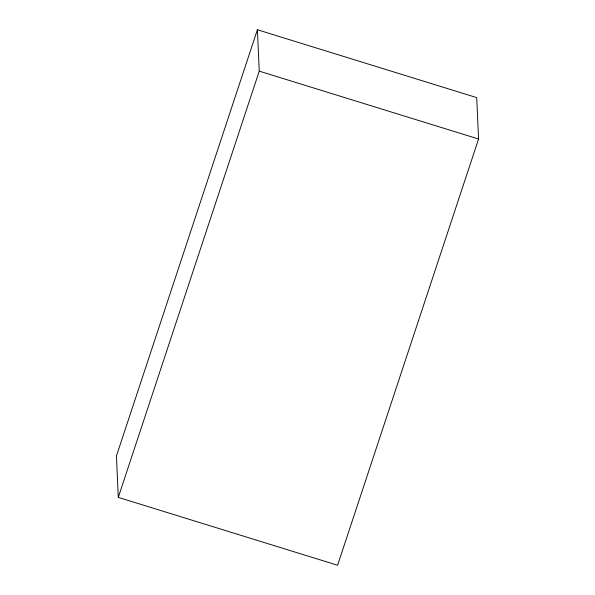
<?xml version="1.0" encoding="UTF-8"?>
<svg xmlns="http://www.w3.org/2000/svg" width="595" height="595" viewBox="0 0 595 595"><rect width="100%" height="100%" fill="white"/><g stroke="black" fill="none" stroke-linecap="round" stroke-linejoin="round"><path stroke-width="0.89" d="M257.397 29.75L116.434 455.978L118.286 497.383L337.603 565.25L478.566 139.022L476.714 97.617L257.397 29.75L259.249 71.147L118.286 497.383M259.249 71.147L478.566 139.022"/></g></svg>
